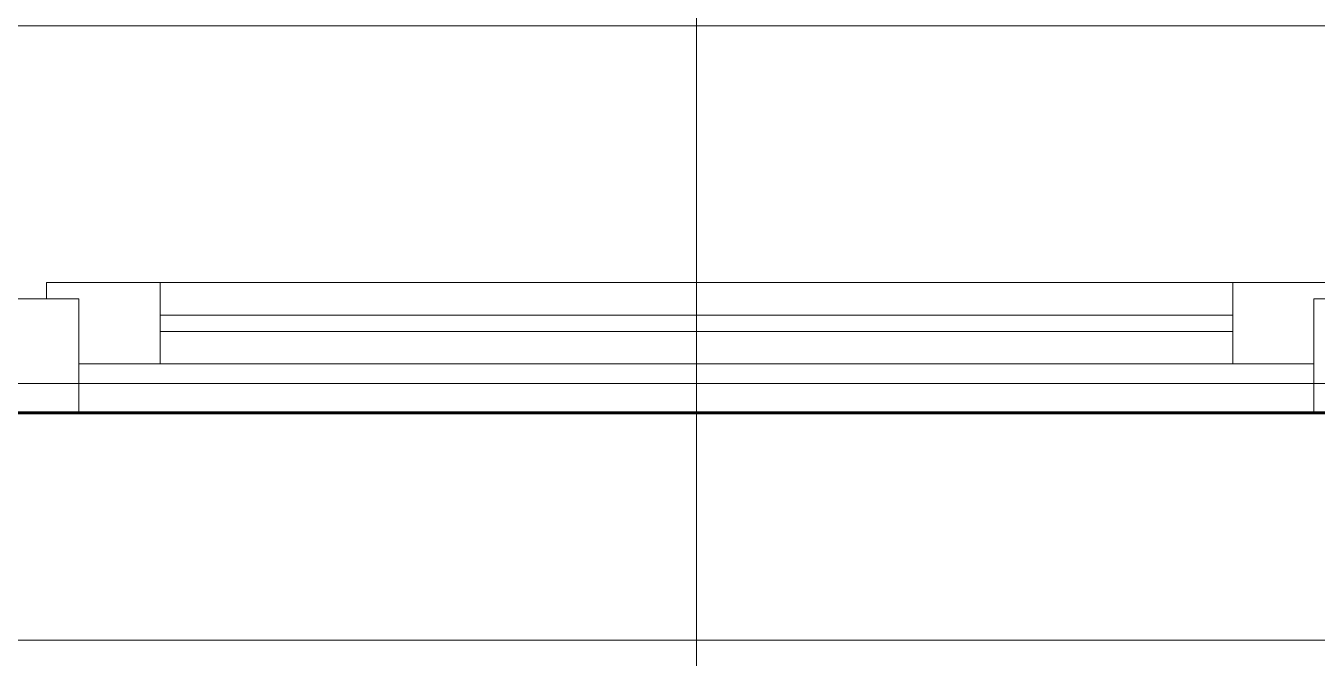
# Model space of a CAD drawing. Header units: millimetres. Extents: x -1113 to 415037, y -3642 to 28069.
# Drawn here: x 60112 to 60907, y -405 to -16 of the extents above; entities that cross this region are included whole.
import ezdxf

# ---------------------------------------------------------------- set-up
doc = ezdxf.new("R2010")
doc.units = ezdxf.units.MM
for name, color, linetype, lineweight in [('0) Стена 3.93м', 3, 'Continuous', 60), ('1) Окна 2.25м-', 6, 'Continuous', 60), ('A-FLOR', 7, 'Continuous', 9), ('A-GLAZ', 7, 'Continuous', 9), ('A-GLAZ-1', 7, 'Continuous', 5), ('A-WALL', 7, 'Continuous', 5), ('I-WALL', 7, 'Continuous', 5), ('Оси', 7, 'Continuous', 9)]:
    doc.layers.add(name, color=color, linetype=linetype, lineweight=lineweight)

# ---------------------------------------------------------------- blocks, each defined once
blk = doc.blocks.new('120_Окно_СКБ_1Ст - 120_Окно_СКБ_1Ст 900х2500_h_-20664874-Объем проектирования 1 этажа')
at = {"layer": 'A-GLAZ'}
for p, q in [((-450, -57), (-380, -57)), ((-380, -57), (-380, -127)), ((380, -127), (380, -57)), ((380, -57), (450, -57)), ((380, -87), (-380, -87)), ((-380, -87), (-380, -127)), ((-330, -137), (-330, -87)), ((330, -137), (330, -87)), ((380, -127), (380, -87)), ((-380, -127), (-450, -127)), ((-380, -127), (-400, -127)), ((450, -127), (380, -127)), ((400, -127), (380, -127)), ((400, -137), (400, -127)), ((-400, -137), (400, -137)), ((400, -137), (-400, -137))]:
    blk.add_line(p, q, dxfattribs=at)
at = {"layer": 'A-GLAZ-1'}
for p, q in [((450, -57), (-450, -57)), ((-330, -107), (330, -107)), ((330, -117), (-330, -117)), ((400, -127), (430, -127))]:
    blk.add_line(p, q, dxfattribs=at)
blk = doc.blocks.new('1floor')
at = {"layer": 'A-FLOR'}
blk.add_line((60910, 120), (57180, 120), dxfattribs=at)
at = {"layer": 'A-WALL'}
blk.add_line((60910, -258), (60010, -258), dxfattribs=at)
at = {"layer": 'I-WALL'}
blk.add_line((60910, -100), (60010, -100), dxfattribs=at)
at = {"layer": 'Оси'}
blk.add_line((60460, -1906.26), (60460, 3093.74), dxfattribs=at)
at = {"layer": 'A-GLAZ', "color": 3, "rotation": 180}
blk.add_blockref('120_Окно_СКБ_1Ст - 120_Окно_СКБ_1Ст 900х2500_h_-20664874-Объем проектирования 1 этажа', (60460, -175), dxfattribs=at)

msp = doc.modelspace()

# ---------------------------------------------------------------- linework, layer by layer
at = {"layer": '1) Окна 2.25м-'}
msp.add_lwpolyline([(60074.7, -254.06), (60974.7, -254.06)], dxfattribs=at)

# ---------------------------------------------------------------- block references
at = {"layer": '0) Стена 3.93м'}
msp.add_blockref('1floor', (64.7, -136.06), dxfattribs=at)

doc.saveas('drawing.dxf')
